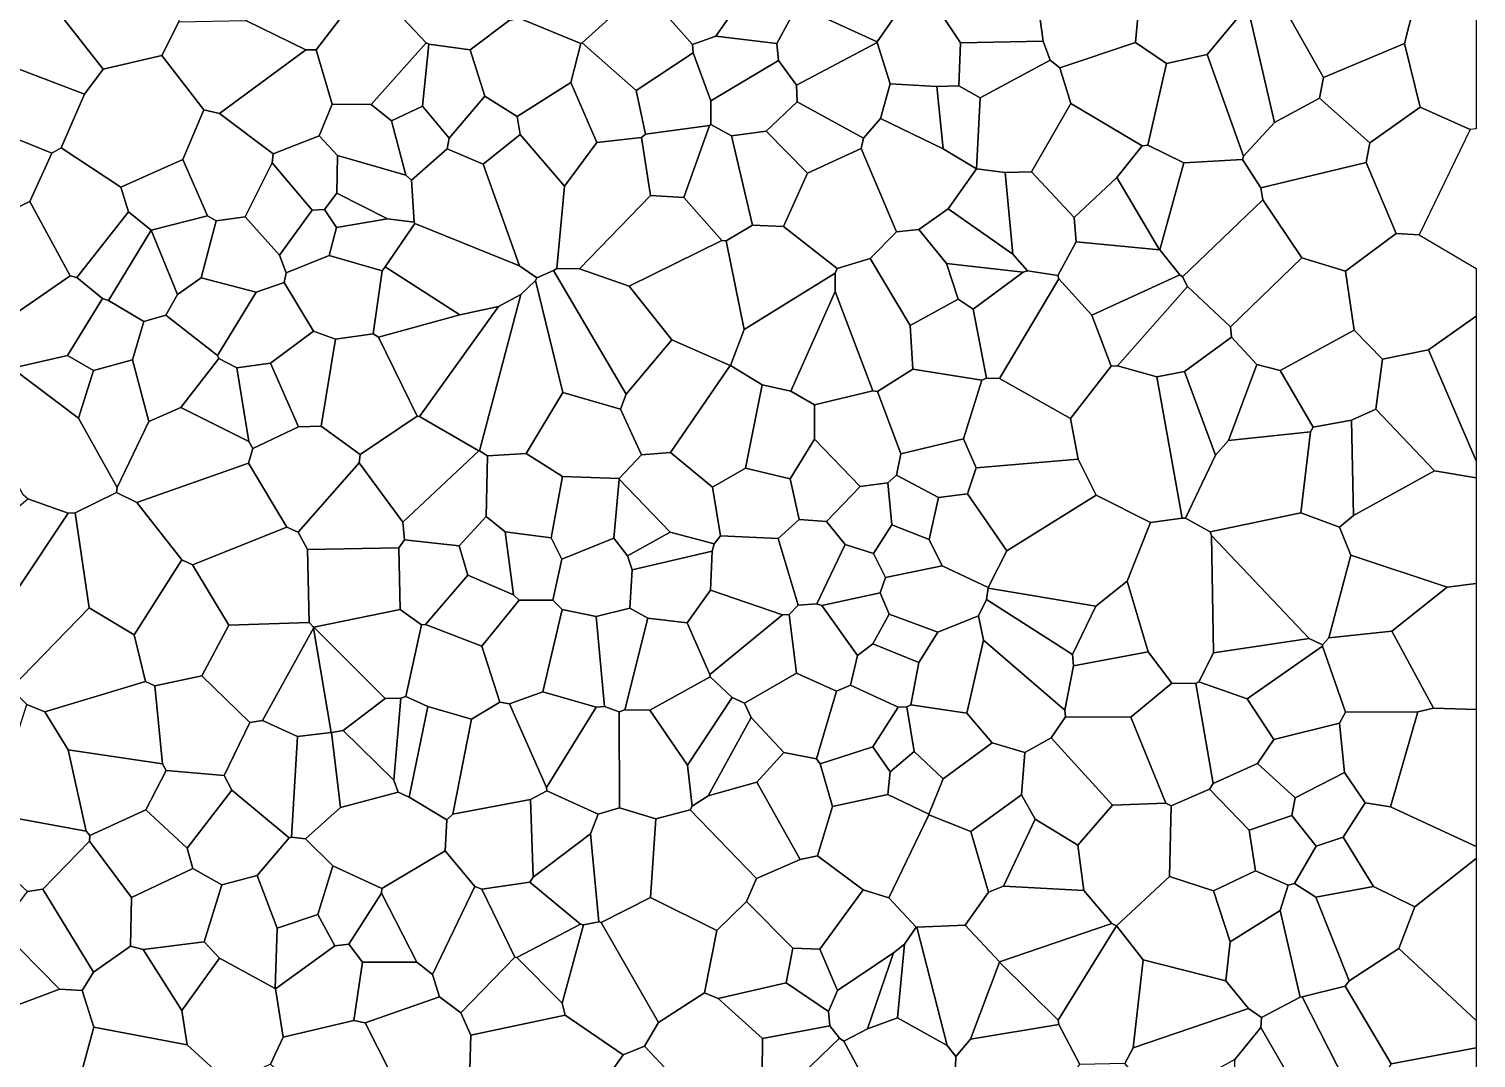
# Model space of a CAD drawing. Header units: metres. Extents: x 0 to 500, y 0 to 500.
# Drawn here: x 257.5 to 500, y 157.8 to 330.3 of the extents above; entities that cross this region are included whole.
import ezdxf

# ---------------------------------------------------------------- set-up
doc = ezdxf.new("R2010")
doc.units = ezdxf.units.M
doc.layers.add('Ferrite', color=7, linetype='Continuous')
doc.layers.add('Martensite', color=1, linetype='Continuous')

msp = doc.modelspace()

# ---------------------------------------------------------------- linework, layer by layer
at = {"layer": 'Ferrite', "color": 7}
for points in [[(305.65, 326.74), (303.9, 326.73), (293.88, 331.68), (300.96, 342.46), (307.22, 344.89), (314.32, 339.92), (314.42, 338.21), (305.65, 326.74)], [(423.44, 334.9), (426.7, 333.83), (427.48, 328.21), (413.59, 327.9), (410.48, 332.64), (423.44, 334.9)], [(331.44, 326.74), (333.9, 318.97), (327.93, 311.93), (323.48, 317.32), (324.51, 327.69), (331.44, 326.74)], [(461.03, 308.92), (460.85, 308.38), (451.02, 307.84), (445, 310.76), (448.13, 324.48), (454.94, 325.95), (461.03, 308.92)], [(401.85, 321.04), (409.64, 320.61), (410.73, 310.19), (400.22, 315.24), (401.85, 321.04)], [(397.36, 311.97), (396.98, 310.24), (388, 306.09), (381.03, 313.15), (386.23, 318.06), (397.36, 311.97)], [(307.02, 300.01), (304.98, 299.91), (298.26, 307.83), (298.45, 309.31), (306.15, 312.36), (309.22, 309.03), (309.09, 302.73), (307.02, 300.01)], [(439.82, 305.37), (444.03, 310.65), (445, 310.76), (451.02, 307.84), (447, 293.24), (446.95, 293.25), (439.82, 305.37)], [(411.57, 300.12), (416.3, 306.81), (421.12, 306.22), (422.36, 292.52), (411.57, 300.12)], [(358.1, 287.14), (349.77, 290.04), (361.66, 302.36), (367.26, 302.01), (373.62, 294.8), (358.1, 287.14)], [(280.44, 282.27), (276.74, 281.25), (270.83, 284.73), (277.98, 296.54), (277.98, 296.54), (282.41, 285.77), (280.44, 282.27)], [(329.72, 282.34), (316.07, 278.61), (315.19, 279.18), (316.68, 289.69), (317.23, 290.41), (329.72, 282.34)], [(357.6, 269.06), (356.66, 266.52), (346.96, 269.32), (342.41, 288.09), (342.62, 288.53), (345.43, 289.79), (357.6, 269.06)], [(286.39, 288.52), (295.58, 286.13), (289.13, 275.52), (280.44, 282.27), (282.41, 285.77), (286.39, 288.52)], [(413.24, 284.95), (415.73, 283.27), (417.96, 271.75), (417.16, 271.4), (405.65, 273.23), (405.17, 280.54), (413.24, 284.95)], [(459.04, 278.62), (463.27, 274.04), (458.53, 261.29), (456.32, 258.82), (451.13, 272.82), (459.04, 278.62)], [(265.83, 265.02), (268.34, 273.04), (274.89, 274.81), (277.62, 264.45), (272.28, 253.41), (265.83, 265.02)], [(380.38, 270.59), (377.59, 256.66), (372.07, 253.44), (365.04, 259.3), (375.03, 273.87), (375.09, 273.88), (380.38, 270.59)], [(405.65, 273.23), (417.16, 271.4), (414.11, 261.54), (403.6, 259.03), (399.68, 269.48), (405.65, 273.23)], [(294.28, 257.5), (275.58, 250.91), (272.21, 252.57), (272.28, 253.41), (277.62, 264.45), (282.95, 266.84), (294.34, 261.11), (295.04, 259.92), (294.28, 257.5)], [(313, 258.92), (322.59, 265.37), (322.98, 265.3), (332.9, 259.58), (320.16, 247.6), (312.84, 257.56), (313, 258.92)], [(470.65, 249.15), (472.27, 262.71), (472.72, 263.52), (479.12, 264.71), (479.49, 248.71), (477.11, 246.78), (470.65, 249.15)], [(302.69, 263.59), (306.47, 263.69), (313, 258.92), (312.84, 257.56), (302.63, 245.94), (300.74, 246.74), (294.28, 257.5), (295.04, 259.92), (302.69, 263.59)], [(477.11, 246.78), (479.49, 248.71), (493.04, 256.19), (500, 255.03), (500, 237.31), (495.18, 236.69), (478.99, 242.05), (477.11, 246.78)], [(436.37, 252.14), (445.43, 247.54), (441.55, 237.69), (436.28, 233.52), (418.25, 236.54), (418.24, 236.64), (421.38, 242.82), (436.37, 252.14)], [(453.03, 220.56), (449.04, 220.62), (445.06, 225.85), (441.55, 237.69), (445.43, 247.54), (450.78, 248.28), (451.32, 248.27), (455.44, 245.96), (455.67, 245.37), (455.98, 225.71), (453.52, 220.86), (453.03, 220.56)], [(357.83, 241.97), (364.97, 245.91), (372.35, 243.98), (371.99, 242.74), (358.62, 239.61), (357.83, 241.97)], [(372.35, 243.98), (373.4, 245.32), (383.06, 244.85), (386.43, 233.7), (384.89, 232.14), (383.8, 232.05), (371.7, 236.23), (371.99, 242.74), (372.35, 243.98)], [(398.91, 227.21), (401.68, 232.2), (409.8, 229.17), (406.61, 224.06), (398.91, 227.21)], [(279.91, 207.1), (264.07, 209.47), (260.17, 215.81), (277.03, 220.9), (278.6, 220.16), (279.91, 207.1)], [(448.89, 200.04), (448.01, 200.48), (442.14, 214.9), (449.04, 220.62), (453.03, 220.56), (455.96, 203.83), (455.31, 202.84), (448.89, 200.04)], [(327.55, 197.74), (321.21, 201.52), (324.35, 216.72), (331.67, 214.57), (328.53, 198.69), (327.55, 197.74)], [(353.98, 216.69), (356.4, 215.84), (356.47, 199.73), (352.88, 198.66), (344.29, 202.57), (344.24, 203.14), (352.54, 216.62), (353.98, 216.69)], [(301.14, 194.72), (291.51, 202.67), (290.2, 205.16), (294.54, 214.02), (296.67, 214.38), (302.5, 211.68), (301.53, 194.8), (301.14, 194.72)], [(463.36, 207.16), (466.14, 211.19), (477.1, 213.94), (477.93, 205.66), (469.68, 201.38), (463.36, 207.16)], [(371.35, 201.72), (379.51, 204), (386.76, 191.08), (379.44, 187.9), (368.33, 199.4), (368.65, 200.02), (371.35, 201.72)], [(303.86, 194.54), (309.71, 199.79), (319.41, 202.34), (321.21, 201.52), (327.55, 197.74), (327.25, 192.54), (316.65, 186.22), (308.43, 189.98), (303.86, 194.54)], [(448.62, 188.2), (448.89, 200.04), (455.31, 202.84), (462, 195.98), (463.04, 189.14), (456, 185.84), (448.62, 188.2)], [(379.44, 187.9), (377.76, 184), (372.8, 179.16), (361.65, 184.68), (362.57, 197.86), (368.33, 199.4), (379.44, 187.9)], [(420.82, 186.59), (426.1, 197.8), (433.26, 193.47), (434.27, 185.85), (420.82, 186.59)], [(268.31, 172.16), (259.83, 186.1), (267.66, 194.14), (274.7, 184.7), (274.53, 176.54), (268.31, 172.16)], [(326.31, 168.05), (325.11, 171.82), (332.25, 186.53), (333.41, 186.09), (338.94, 174.7), (329.88, 165.36), (326.31, 168.05)], [(370.7, 168.73), (372.8, 179.16), (377.76, 184), (385.5, 176.18), (384.4, 170.42), (372.99, 167.8), (370.7, 168.73)], [(276.67, 175.96), (283.16, 165.74), (284, 160), (268.37, 162.98), (266.43, 169.11), (268.31, 172.16), (274.53, 176.54), (276.67, 175.96)], [(391.5, 165.61), (392.98, 169.1), (402.38, 175.4), (398.03, 162.7), (394.04, 160.62), (393.34, 161.1), (391.72, 163.19), (391.5, 165.61)], [(322.51, 173.86), (325.11, 171.82), (326.31, 168.05), (313.88, 163.72), (311.97, 164.06), (313.41, 173.88), (322.51, 173.86)], [(444.23, 174.27), (458.05, 170.75), (461.85, 166.08), (442.56, 159.51), (444.23, 174.27)], [(478.04, 169.83), (485.78, 156.8), (483.19, 151.82), (478.29, 153.48), (470.87, 168.07), (478.04, 169.83)], [(380.34, 149.18), (372.18, 149.11), (369.27, 150.65), (360.66, 159.8), (362.99, 163.75), (370.7, 168.73), (372.99, 167.8), (380.41, 161.05), (380.34, 149.18)], [(459.6, 157.54), (463.96, 162.91), (467.94, 155.95), (468.91, 142.44), (463.11, 136.9), (459.55, 138), (459.6, 157.54)]]:
    msp.add_lwpolyline(points, close=True, dxfattribs=at)
at = {"layer": 'Martensite', "color": 1}
for points in [[(314.42, 338.21), (314.32, 339.92), (325.13, 348.77), (337.99, 331.65), (331.44, 326.74), (324.51, 327.69), (324.08, 327.92), (314.42, 338.21)], [(262.08, 344.61), (263.16, 345.58), (280.3, 338.32), (282.63, 331.78), (282.64, 331.46), (279.8, 325.83), (269.98, 323.5), (260.75, 335.31), (262.08, 344.61)], [(402.74, 332.49), (399.63, 328.12), (386.3, 334.2), (383.73, 341.72), (384.51, 344.74), (397.46, 343.97), (402.74, 332.49)], [(348.5, 343.69), (359.4, 338.19), (360.35, 337.18), (360.34, 337.07), (350.23, 327.94), (350.01, 327.84), (339.68, 332.06), (342.15, 343.58), (348.5, 343.69)], [(372.62, 329.05), (368.72, 327.66), (360.34, 337.07), (360.35, 337.18), (360.88, 337.65), (380.28, 340.01), (372.62, 329.05)], [(386.3, 334.2), (382.82, 327.83), (372.62, 329.05), (380.28, 340.01), (383.73, 341.72), (386.3, 334.2)], [(443.49, 334.11), (442.96, 327.97), (430.24, 323.71), (428.61, 325.02), (427.48, 328.21), (426.7, 333.83), (431.02, 341.23), (432.9, 341.86), (443.49, 334.11)], [(314.84, 317.61), (308.34, 317.64), (305.65, 326.74), (314.42, 338.21), (324.08, 327.92), (314.84, 317.61)], [(359.26, 319.93), (350.23, 327.94), (360.34, 337.07), (368.72, 327.66), (368.81, 326.25), (359.26, 319.93)], [(449.84, 339.26), (460.6, 332.74), (454.94, 325.95), (448.13, 324.48), (442.96, 327.97), (443.49, 334.11), (449.84, 339.26)], [(487.99, 327.79), (474.45, 322.14), (467.69, 334.05), (490.37, 337.11), (487.99, 327.79)], [(487.99, 327.79), (490.37, 337.11), (491.05, 337.93), (500, 338.09), (500, 313.5), (498.99, 313.38), (490.63, 317.14), (487.99, 327.79)], [(246.22, 327.79), (246.34, 328.39), (252.81, 332.9), (260.75, 335.31), (269.98, 323.5), (266.8, 319.3), (247.18, 326.8), (246.22, 327.79)], [(465.54, 335.06), (467.69, 334.05), (474.45, 322.14), (473.76, 318.66), (466.23, 314.55), (461.95, 333.11), (465.54, 335.06)], [(383.13, 324.94), (382.82, 327.83), (386.3, 334.2), (399.63, 328.12), (399.63, 328), (386.14, 320.81), (383.13, 324.94)], [(407.31, 334.11), (410.48, 332.64), (413.59, 327.9), (413.35, 320.74), (409.64, 320.61), (401.85, 321.04), (399.63, 328), (399.63, 328.12), (402.74, 332.49), (407.31, 334.11)], [(461.95, 333.11), (466.23, 314.55), (461.03, 308.92), (454.94, 325.95), (460.6, 332.74), (461.95, 333.11)], [(293.88, 331.68), (303.9, 326.73), (289.42, 316.06), (286.82, 316.7), (279.8, 325.83), (282.64, 331.46), (293.88, 331.68)], [(350.01, 327.84), (348.29, 321.26), (339.34, 315.58), (333.9, 318.97), (331.44, 326.74), (337.99, 331.65), (339.68, 332.06), (350.01, 327.84)], [(324.51, 327.69), (323.48, 317.32), (318.25, 314.83), (314.84, 317.61), (324.08, 327.92), (324.51, 327.69)], [(360.13, 312.04), (352.7, 311.21), (348.29, 321.26), (350.01, 327.84), (350.23, 327.94), (359.26, 319.93), (360.85, 312.62), (360.13, 312.04)], [(368.81, 326.25), (368.72, 327.66), (372.62, 329.05), (382.82, 327.83), (383.13, 324.94), (371.78, 318.2), (368.81, 326.25)], [(397.36, 311.97), (386.23, 318.06), (386.14, 320.81), (399.63, 328), (401.85, 321.04), (400.22, 315.24), (397.36, 311.97)], [(413.35, 320.74), (413.59, 327.9), (427.48, 328.21), (428.61, 325.02), (416.91, 318.69), (413.35, 320.74)], [(442.96, 327.97), (448.13, 324.48), (445, 310.76), (444.03, 310.65), (432.1, 317.78), (430.24, 323.71), (442.96, 327.97)], [(473.76, 318.66), (474.45, 322.14), (487.99, 327.79), (490.63, 317.14), (482.22, 311.15), (473.76, 318.66)], [(254.22, 312.34), (252.72, 314.71), (247.18, 326.8), (266.8, 319.3), (262.9, 310.34), (261.35, 309.44), (254.22, 312.34)], [(266.8, 319.3), (269.98, 323.5), (279.8, 325.83), (286.82, 316.7), (283.29, 308.35), (272.94, 303.76), (262.9, 310.34), (266.8, 319.3)], [(306.15, 312.36), (298.45, 309.31), (289.42, 316.06), (303.9, 326.73), (305.65, 326.74), (308.34, 317.64), (306.15, 312.36)], [(371.79, 314.22), (371.55, 314.1), (360.85, 312.62), (359.26, 319.93), (368.81, 326.25), (371.78, 318.2), (371.79, 314.22)], [(383.13, 324.94), (386.14, 320.81), (386.23, 318.06), (381.03, 313.15), (375.26, 312.33), (371.79, 314.22), (371.78, 318.2), (383.13, 324.94)], [(432.1, 317.78), (425.53, 306.32), (421.12, 306.22), (416.3, 306.81), (416.29, 306.83), (416.91, 318.69), (428.61, 325.02), (430.24, 323.71), (432.1, 317.78)], [(347.26, 303.9), (339.81, 312.56), (339.34, 315.58), (348.29, 321.26), (352.7, 311.21), (347.26, 303.9)], [(409.64, 320.61), (413.35, 320.74), (416.91, 318.69), (416.29, 306.83), (410.73, 310.19), (409.64, 320.61)], [(327.93, 311.93), (333.9, 318.97), (339.34, 315.58), (339.81, 312.56), (333.64, 307.62), (327.59, 310.16), (327.93, 311.93)], [(432.66, 298.66), (425.53, 306.32), (432.1, 317.78), (444.03, 310.65), (439.82, 305.37), (432.66, 298.66)], [(463.93, 303.64), (460.85, 308.38), (461.03, 308.92), (466.23, 314.55), (473.76, 318.66), (482.22, 311.15), (481.59, 307.85), (463.93, 303.64)], [(288.86, 298.09), (287.42, 298.95), (283.29, 308.35), (286.82, 316.7), (289.42, 316.06), (298.45, 309.31), (298.26, 307.83), (293.72, 298.74), (288.86, 298.09)], [(320.66, 305.75), (309.22, 309.03), (306.15, 312.36), (308.34, 317.64), (314.84, 317.61), (318.25, 314.83), (320.66, 305.75)], [(327.93, 311.93), (327.59, 310.16), (321.6, 304.89), (320.66, 305.75), (318.25, 314.83), (323.48, 317.32), (327.93, 311.93)], [(406.62, 296.67), (402.88, 296.25), (396.98, 310.24), (397.36, 311.97), (400.22, 315.24), (410.73, 310.19), (416.29, 306.83), (416.3, 306.81), (411.57, 300.12), (406.62, 296.67)], [(482.22, 311.15), (490.63, 317.14), (498.99, 313.38), (490.48, 295.73), (486.61, 295.95), (481.59, 307.85), (482.22, 311.15)], [(371.55, 314.1), (367.26, 302.01), (361.66, 302.36), (360.13, 312.04), (360.85, 312.62), (371.55, 314.1)], [(373.62, 294.8), (367.26, 302.01), (371.55, 314.1), (371.79, 314.22), (375.26, 312.33), (378.76, 297.37), (374.36, 294.75), (373.62, 294.8)], [(381.03, 313.15), (388, 306.09), (383.97, 297.15), (378.76, 297.37), (375.26, 312.33), (381.03, 313.15)], [(243.76, 297.42), (239.19, 299.9), (243.55, 310.52), (254.22, 312.34), (261.35, 309.44), (257.69, 301.35), (250.7, 298.02), (243.76, 297.42)], [(345.43, 289.79), (342.62, 288.53), (339.71, 290.57), (333.64, 307.62), (339.81, 312.56), (347.26, 303.9), (345.97, 290.1), (345.43, 289.79)], [(361.66, 302.36), (349.77, 290.04), (345.97, 290.1), (347.26, 303.9), (352.7, 311.21), (360.13, 312.04), (361.66, 302.36)], [(262.9, 310.34), (272.94, 303.76), (274.21, 299.61), (265.56, 288.59), (264.43, 288.88), (257.69, 301.35), (261.35, 309.44), (262.9, 310.34)], [(277.98, 296.54), (274.21, 299.61), (272.94, 303.76), (283.29, 308.35), (287.42, 298.95), (277.98, 296.54), (277.98, 296.54)], [(309.09, 302.73), (309.22, 309.03), (320.66, 305.75), (321.6, 304.89), (322.05, 297.86), (317.62, 298.44), (309.09, 302.73)], [(327.59, 310.16), (333.64, 307.62), (339.71, 290.57), (322.15, 297.66), (322.05, 297.86), (321.6, 304.89), (327.59, 310.16)], [(383.97, 297.15), (388, 306.09), (396.98, 310.24), (402.88, 296.25), (398.47, 291.81), (392.97, 290.13), (383.97, 297.15)], [(450.35, 289.02), (447, 293.24), (451.02, 307.84), (460.85, 308.38), (463.93, 303.64), (464.27, 301.62), (450.83, 288.7), (450.35, 289.02)], [(293.72, 298.74), (298.26, 307.83), (304.98, 299.91), (299.51, 292.32), (293.72, 298.74)], [(422.36, 292.52), (421.12, 306.22), (425.53, 306.32), (432.66, 298.66), (433.02, 294.58), (429.92, 288.94), (424.82, 289.74), (422.36, 292.52)], [(486.61, 295.95), (478.14, 289.66), (470.81, 291.9), (464.27, 301.62), (463.93, 303.64), (481.59, 307.85), (486.61, 295.95)], [(433.02, 294.58), (432.66, 298.66), (439.82, 305.37), (446.95, 293.25), (433.02, 294.58)], [(257.69, 301.35), (264.43, 288.88), (255.37, 282.65), (253.69, 285.52), (250.7, 298.02), (257.69, 301.35)], [(309.06, 296.99), (307.02, 300.01), (309.09, 302.73), (317.62, 298.44), (309.06, 296.99)], [(450.83, 288.7), (464.27, 301.62), (470.81, 291.9), (458.83, 280.34), (451.65, 287.07), (450.83, 288.7)], [(269.86, 285.07), (265.56, 288.59), (274.21, 299.61), (277.98, 296.54), (270.83, 284.73), (269.86, 285.07)], [(277.98, 296.54), (287.42, 298.95), (288.86, 298.09), (286.39, 288.52), (282.41, 285.77), (277.98, 296.54)], [(300.6, 289.39), (300.3, 287.78), (295.58, 286.13), (286.39, 288.52), (288.86, 298.09), (293.72, 298.74), (299.51, 292.32), (300.6, 289.39)], [(307.83, 292.28), (300.6, 289.39), (299.51, 292.32), (304.98, 299.91), (307.02, 300.01), (309.06, 296.99), (307.83, 292.28)], [(322.05, 297.86), (322.15, 297.66), (317.23, 290.41), (316.68, 289.69), (307.83, 292.28), (309.06, 296.99), (317.62, 298.44), (322.05, 297.86)], [(411.27, 290.95), (406.62, 296.67), (411.57, 300.12), (422.36, 292.52), (424.82, 289.74), (424.12, 289.47), (411.27, 290.95)], [(342.62, 288.53), (342.41, 288.09), (339.94, 285.77), (336.18, 283.72), (329.72, 282.34), (317.23, 290.41), (322.15, 297.66), (339.71, 290.57), (342.62, 288.53)], [(378.76, 297.37), (383.97, 297.15), (392.97, 290.13), (392.6, 289.31), (377.37, 279.89), (374.36, 294.75), (378.76, 297.37)], [(402.88, 296.25), (406.62, 296.67), (411.27, 290.95), (413.24, 284.95), (405.17, 280.54), (398.47, 291.81), (402.88, 296.25)], [(492.04, 276.47), (484.3, 274.94), (479.56, 279.78), (478.14, 289.66), (486.61, 295.95), (490.48, 295.73), (500, 290.13), (500, 282.11), (492.04, 276.47)], [(377.37, 279.89), (375.09, 273.88), (375.03, 273.87), (365.22, 278.13), (358.1, 287.14), (373.62, 294.8), (374.36, 294.75), (377.37, 279.89)], [(447, 293.24), (450.35, 289.02), (435.63, 282.27), (430.08, 288.35), (429.92, 288.94), (433.02, 294.58), (446.95, 293.25), (447, 293.24)], [(316.68, 289.69), (315.19, 279.18), (308.86, 278.24), (305.22, 279.63), (300.3, 287.78), (300.6, 289.39), (307.83, 292.28), (316.68, 289.69)], [(392.6, 289.31), (392.97, 290.13), (398.47, 291.81), (405.17, 280.54), (405.65, 273.23), (399.68, 269.48), (398.91, 269.59), (392.62, 286.25), (392.6, 289.31)], [(478.14, 289.66), (479.56, 279.78), (467.17, 273.04), (463.27, 274.04), (459.04, 278.62), (458.83, 280.34), (470.81, 291.9), (478.14, 289.66)], [(265.56, 288.59), (269.86, 285.07), (263.96, 275.55), (254.73, 273.39), (251.89, 274.02), (253.01, 277.4), (255.37, 282.65), (264.43, 288.88), (265.56, 288.59)], [(365.22, 278.13), (357.6, 269.06), (345.43, 289.79), (345.97, 290.1), (349.77, 290.04), (358.1, 287.14), (365.22, 278.13)], [(392.6, 289.31), (392.62, 286.25), (385.18, 269.55), (380.38, 270.59), (375.09, 273.88), (377.37, 279.89), (392.6, 289.31)], [(415.73, 283.27), (413.24, 284.95), (411.27, 290.95), (424.12, 289.47), (415.73, 283.27)], [(424.82, 289.74), (429.92, 288.94), (430.08, 288.35), (420.16, 271.69), (417.96, 271.75), (415.73, 283.27), (424.12, 289.47), (424.82, 289.74)], [(439.9, 273.79), (438.87, 273.73), (435.63, 282.27), (450.35, 289.02), (450.83, 288.7), (451.65, 287.07), (439.9, 273.79)], [(289.36, 275.04), (289.13, 275.52), (295.58, 286.13), (300.3, 287.78), (305.22, 279.63), (298, 274.26), (292.36, 273.47), (289.36, 275.04)], [(339.94, 285.77), (342.41, 288.09), (346.96, 269.32), (340.85, 259.13), (334.37, 258.7), (333.02, 259.55), (339.94, 285.77)], [(392.62, 286.25), (398.91, 269.59), (389.15, 267.27), (385.18, 269.55), (392.62, 286.25)], [(430.08, 288.35), (435.63, 282.27), (438.87, 273.73), (432.03, 264.98), (420.16, 271.69), (430.08, 288.35)], [(446.53, 271.94), (439.9, 273.79), (451.65, 287.07), (458.83, 280.34), (459.04, 278.62), (451.13, 272.82), (446.53, 271.94)], [(274.89, 274.81), (268.34, 273.04), (263.96, 275.55), (269.86, 285.07), (270.83, 284.73), (276.74, 281.25), (274.89, 274.81)], [(322.98, 265.3), (322.59, 265.37), (316.07, 278.61), (329.72, 282.34), (336.18, 283.72), (322.98, 265.3)], [(322.98, 265.3), (336.18, 283.72), (339.94, 285.77), (333.02, 259.55), (332.9, 259.58), (322.98, 265.3)], [(277.62, 264.45), (274.89, 274.81), (276.74, 281.25), (280.44, 282.27), (289.13, 275.52), (289.36, 275.04), (282.95, 266.84), (277.62, 264.45)], [(492.04, 276.47), (500, 282.11), (500, 257.9), (492.04, 276.47)], [(298, 274.26), (305.22, 279.63), (308.86, 278.24), (306.47, 263.69), (302.69, 263.59), (298, 274.26)], [(306.47, 263.69), (308.86, 278.24), (315.19, 279.18), (316.07, 278.61), (322.59, 265.37), (313, 258.92), (306.47, 263.69)], [(472.72, 263.52), (467.17, 273.04), (479.56, 279.78), (484.3, 274.94), (483.18, 266.53), (479.12, 264.71), (472.72, 263.52)], [(375.03, 273.87), (365.04, 259.3), (360.15, 258.89), (356.66, 266.52), (357.6, 269.06), (365.22, 278.13), (375.03, 273.87)], [(493.04, 256.19), (483.18, 266.53), (484.3, 274.94), (492.04, 276.47), (500, 257.9), (500, 255.03), (493.04, 256.19)], [(272.21, 252.57), (265.27, 249.15), (264.08, 249.09), (257.34, 251.53), (256.57, 252.17), (254.56, 255.9), (250.92, 270.06), (251.66, 273.88), (251.89, 274.02), (254.73, 273.39), (265.83, 265.02), (272.28, 253.41), (272.21, 252.57)], [(254.73, 273.39), (263.96, 275.55), (268.34, 273.04), (265.83, 265.02), (254.73, 273.39)], [(282.95, 266.84), (289.36, 275.04), (292.36, 273.47), (294.34, 261.11), (282.95, 266.84)], [(294.34, 261.11), (292.36, 273.47), (298, 274.26), (302.69, 263.59), (295.04, 259.92), (294.34, 261.11)], [(472.27, 262.71), (458.53, 261.29), (463.27, 274.04), (467.17, 273.04), (472.72, 263.52), (472.27, 262.71)], [(417.16, 271.4), (417.96, 271.75), (420.16, 271.69), (432.03, 264.98), (433.31, 258.17), (416.25, 256.71), (414.11, 261.54), (417.16, 271.4)], [(432.03, 264.98), (438.87, 273.73), (439.9, 273.79), (446.53, 271.94), (450.78, 248.28), (445.43, 247.54), (436.37, 252.14), (433.31, 258.17), (432.03, 264.98)], [(456.32, 258.82), (451.32, 248.27), (450.78, 248.28), (446.53, 271.94), (451.13, 272.82), (456.32, 258.82)], [(346.93, 255.23), (340.85, 259.13), (346.96, 269.32), (356.66, 266.52), (360.15, 258.89), (356.41, 254.91), (346.93, 255.23)], [(377.59, 256.66), (380.38, 270.59), (385.18, 269.55), (389.15, 267.27), (389.12, 261.48), (385.06, 254.85), (377.59, 256.66)], [(389.12, 261.48), (389.15, 267.27), (398.91, 269.59), (399.68, 269.48), (403.6, 259.03), (402.86, 255.46), (401.44, 254.2), (396.8, 253.59), (389.12, 261.48)], [(479.12, 264.71), (483.18, 266.53), (493.04, 256.19), (479.49, 248.71), (479.12, 264.71)], [(455.44, 245.96), (451.32, 248.27), (456.32, 258.82), (458.53, 261.29), (472.27, 262.71), (470.65, 249.15), (455.44, 245.96)], [(320.44, 244.65), (320.16, 247.6), (332.9, 259.58), (333.02, 259.55), (334.37, 258.7), (334.12, 248.56), (329.63, 243.61), (320.44, 244.65)], [(386.58, 248.06), (385.06, 254.85), (389.12, 261.48), (396.8, 253.59), (391.17, 247.72), (386.58, 248.06)], [(403.6, 259.03), (414.11, 261.54), (416.25, 256.71), (414.81, 252.35), (409.91, 251.73), (402.86, 255.46), (403.6, 259.03)], [(300.74, 246.74), (284.9, 240.45), (283.16, 241.26), (275.58, 250.91), (294.28, 257.5), (300.74, 246.74)], [(312.84, 257.56), (320.16, 247.6), (320.44, 244.65), (319.5, 243.31), (304.21, 243.02), (302.63, 245.94), (312.84, 257.56)], [(334.12, 248.56), (334.37, 258.7), (340.85, 259.13), (346.93, 255.23), (345.01, 244.95), (337.32, 245.95), (334.12, 248.56)], [(356.43, 254.78), (356.41, 254.91), (360.15, 258.89), (365.04, 259.3), (372.07, 253.44), (373.4, 245.32), (372.35, 243.98), (364.97, 245.91), (356.43, 254.78)], [(433.31, 258.17), (436.37, 252.14), (421.38, 242.82), (414.81, 252.35), (416.25, 256.71), (433.31, 258.17)], [(356.43, 254.78), (355.52, 244.91), (346.82, 241.42), (345.01, 244.95), (346.93, 255.23), (356.41, 254.91), (356.43, 254.78)], [(355.52, 244.91), (356.43, 254.78), (364.97, 245.91), (357.83, 241.97), (355.52, 244.91)], [(383.06, 244.85), (373.4, 245.32), (372.07, 253.44), (377.59, 256.66), (385.06, 254.85), (386.58, 248.06), (383.06, 244.85)], [(409.91, 251.73), (408.34, 244.71), (402.09, 247.15), (401.44, 254.2), (402.86, 255.46), (409.91, 251.73)], [(275.58, 250.91), (283.16, 241.26), (275.14, 228.73), (267.6, 233.22), (265.27, 249.15), (272.21, 252.57), (275.58, 250.91)], [(396.8, 253.59), (401.44, 254.2), (402.09, 247.15), (399.01, 242.37), (394.26, 243.87), (391.17, 247.72), (396.8, 253.59)], [(421.38, 242.82), (418.24, 236.64), (410.54, 240.26), (408.34, 244.71), (409.91, 251.73), (414.81, 252.35), (421.38, 242.82)], [(234.67, 232.19), (257.34, 251.53), (264.08, 249.09), (246.95, 223.39), (241.28, 223.99), (236.7, 227.97), (234.67, 232.19)], [(267.6, 233.22), (254.46, 219.7), (246.95, 223.39), (264.08, 249.09), (265.27, 249.15), (267.6, 233.22)], [(331.04, 238.73), (329.63, 243.61), (334.12, 248.56), (337.32, 245.95), (338.72, 235.44), (331.04, 238.73)], [(394.26, 243.87), (389.51, 233.93), (386.43, 233.7), (383.06, 244.85), (386.58, 248.06), (391.17, 247.72), (394.26, 243.87)], [(472.03, 228.12), (455.67, 245.37), (455.44, 245.96), (470.65, 249.15), (477.11, 246.78), (478.99, 242.05), (475.31, 228.19), (474.27, 227.06), (472.03, 228.12)], [(304.21, 243.02), (304.49, 230.8), (291, 230.34), (284.9, 240.45), (300.74, 246.74), (302.63, 245.94), (304.21, 243.02)], [(337.32, 245.95), (345.01, 244.95), (346.82, 241.42), (345.29, 234.54), (339.64, 234.53), (338.72, 235.44), (337.32, 245.95)], [(401.04, 238.3), (399.01, 242.37), (402.09, 247.15), (408.34, 244.71), (410.54, 240.26), (401.04, 238.3)], [(455.98, 225.71), (455.67, 245.37), (472.03, 228.12), (455.98, 225.71)], [(305.22, 230), (304.49, 230.8), (304.21, 243.02), (319.5, 243.31), (319.7, 232.98), (305.26, 229.99), (305.22, 230)], [(323.98, 230.46), (323.28, 230.38), (319.7, 232.98), (319.5, 243.31), (320.44, 244.65), (329.63, 243.61), (331.04, 238.73), (323.98, 230.46)], [(358.23, 233.19), (352.58, 231.8), (346.84, 232.99), (345.29, 234.54), (346.82, 241.42), (355.52, 244.91), (357.83, 241.97), (358.62, 239.61), (358.23, 233.19)], [(371.99, 242.74), (371.7, 236.23), (367.82, 230.72), (361.2, 231.51), (358.23, 233.19), (358.62, 239.61), (371.99, 242.74)], [(399.01, 242.37), (401.04, 238.3), (400.15, 235.78), (390.35, 233.64), (389.51, 233.93), (394.26, 243.87), (399.01, 242.37)], [(286.48, 221.83), (278.6, 220.16), (277.03, 220.9), (275.14, 228.73), (283.16, 241.26), (284.9, 240.45), (291, 230.34), (286.48, 221.83)], [(400.15, 235.78), (401.04, 238.3), (410.54, 240.26), (418.24, 236.64), (418.25, 236.54), (417.98, 234.65), (416.64, 231.88), (409.8, 229.17), (401.68, 232.2), (400.15, 235.78)], [(478.99, 242.05), (495.18, 236.69), (485.9, 229.34), (475.31, 228.19), (478.99, 242.05)], [(339.64, 234.53), (333.39, 226.81), (323.98, 230.46), (331.04, 238.73), (338.72, 235.44), (339.64, 234.53)], [(436.28, 233.52), (441.55, 237.69), (445.06, 225.85), (432.57, 223.54), (432.37, 225.4), (436.28, 233.52)], [(383.8, 232.05), (371.61, 222.06), (367.82, 230.72), (371.7, 236.23), (383.8, 232.05)], [(396.37, 225.25), (390.35, 233.64), (400.15, 235.78), (401.68, 232.2), (398.91, 227.21), (396.37, 225.25)], [(418.25, 236.54), (436.28, 233.52), (432.37, 225.4), (417.98, 234.65), (418.25, 236.54)], [(495.18, 236.69), (500, 237.31), (500, 216.18), (492.89, 216.42), (485.9, 229.34), (495.18, 236.69)], [(277.03, 220.9), (260.17, 215.81), (257.15, 217.02), (254.46, 219.7), (267.6, 233.22), (275.14, 228.73), (277.03, 220.9)], [(319.7, 232.98), (323.28, 230.38), (320.65, 218.41), (319.85, 218.1), (317.18, 218.04), (305.26, 229.99), (319.7, 232.98)], [(343.64, 219.19), (338.05, 217.15), (336.43, 217.43), (333.39, 226.81), (339.64, 234.53), (345.29, 234.54), (346.84, 232.99), (343.64, 219.19)], [(343.64, 219.19), (346.84, 232.99), (352.58, 231.8), (353.98, 216.69), (352.54, 216.62), (343.64, 219.19)], [(352.58, 231.8), (358.23, 233.19), (361.2, 231.51), (357.35, 216.17), (356.4, 215.84), (353.98, 216.69), (352.58, 231.8)], [(389.51, 233.93), (390.35, 233.64), (396.37, 225.25), (395.19, 220.27), (392.81, 219.3), (386.11, 222.31), (384.89, 232.14), (386.43, 233.7), (389.51, 233.93)], [(432.37, 225.4), (432.57, 223.54), (431.07, 216.07), (417.49, 227.81), (416.64, 231.88), (417.98, 234.65), (432.37, 225.4)], [(305.18, 229.84), (296.67, 214.38), (294.54, 214.02), (286.48, 221.83), (291, 230.34), (304.49, 230.8), (305.22, 230), (305.18, 229.84)], [(336.43, 217.43), (331.67, 214.57), (324.35, 216.72), (320.65, 218.41), (323.28, 230.38), (323.98, 230.46), (333.39, 226.81), (336.43, 217.43)], [(367.82, 230.72), (371.61, 222.06), (371.64, 221.67), (361.54, 216.12), (357.35, 216.17), (361.2, 231.51), (367.82, 230.72)], [(383.8, 232.05), (384.89, 232.14), (386.11, 222.31), (377.4, 217.24), (375.33, 218.2), (371.64, 221.67), (371.61, 222.06), (383.8, 232.05)], [(406.61, 224.06), (409.8, 229.17), (416.64, 231.88), (417.49, 227.81), (414.67, 215.59), (405.27, 216.97), (406.61, 224.06)], [(302.5, 211.68), (296.67, 214.38), (305.18, 229.84), (308.16, 212.36), (302.5, 211.68)], [(317.18, 218.04), (310.15, 212.68), (308.22, 212.34), (308.16, 212.36), (305.18, 229.84), (305.22, 230), (305.26, 229.99), (317.18, 218.04)], [(461.67, 218), (453.52, 220.86), (455.98, 225.71), (472.03, 228.12), (474.27, 227.06), (474.29, 226.8), (461.67, 218)], [(474.29, 226.8), (474.27, 227.06), (475.31, 228.19), (485.9, 229.34), (492.89, 216.42), (490.25, 215.82), (478.13, 215.78), (474.29, 226.8)], [(403.17, 216.59), (395.19, 220.27), (396.37, 225.25), (398.91, 227.21), (406.61, 224.06), (405.27, 216.97), (404.63, 216.63), (403.17, 216.59)], [(414.67, 215.59), (417.49, 227.81), (431.07, 216.07), (431.22, 214.96), (428.81, 211.48), (424.37, 209.01), (418.92, 210.6), (414.67, 215.59)], [(431.07, 216.07), (432.57, 223.54), (445.06, 225.85), (449.04, 220.62), (442.14, 214.9), (431.22, 214.96), (431.07, 216.07)], [(477.1, 213.94), (466.14, 211.19), (461.67, 218), (474.29, 226.8), (478.13, 215.78), (477.1, 213.94)], [(280.51, 205.98), (279.91, 207.1), (278.6, 220.16), (286.48, 221.83), (294.54, 214.02), (290.2, 205.16), (280.51, 205.98)], [(361.54, 216.12), (371.64, 221.67), (375.33, 218.2), (367.88, 206.85), (361.54, 216.12)], [(377.4, 217.24), (386.11, 222.31), (392.81, 219.3), (389.46, 207.92), (384, 209.02), (378.51, 214.88), (377.4, 217.24)], [(453.03, 220.56), (453.52, 220.86), (461.67, 218), (466.14, 211.19), (463.36, 207.16), (455.96, 203.83), (453.03, 220.56)], [(318.63, 204.36), (319.85, 218.1), (320.65, 218.41), (324.35, 216.72), (321.21, 201.52), (319.41, 202.34), (318.63, 204.36)], [(344.24, 203.14), (338.05, 217.15), (343.64, 219.19), (352.54, 216.62), (344.24, 203.14)], [(398.94, 209.97), (390.1, 207.11), (389.46, 207.92), (392.81, 219.3), (395.19, 220.27), (403.17, 216.59), (398.94, 209.97)], [(257.15, 217.02), (260.17, 215.81), (264.07, 209.47), (267.11, 195.84), (251.26, 198.72), (257.15, 217.02)], [(317.18, 218.04), (319.85, 218.1), (318.63, 204.36), (310.15, 212.68), (317.18, 218.04)], [(344.29, 202.57), (341.55, 201.12), (328.53, 198.69), (331.67, 214.57), (336.43, 217.43), (338.05, 217.15), (344.24, 203.14), (344.29, 202.57)], [(368.33, 199.4), (362.57, 197.86), (356.47, 199.73), (356.4, 215.84), (357.35, 216.17), (361.54, 216.12), (367.88, 206.85), (368.65, 200.02), (368.33, 199.4)], [(367.88, 206.85), (375.33, 218.2), (377.4, 217.24), (378.51, 214.88), (371.35, 201.72), (368.65, 200.02), (367.88, 206.85)], [(405.82, 209.19), (401.85, 205.75), (398.94, 209.97), (403.17, 216.59), (404.63, 216.63), (405.82, 209.19)], [(405.27, 216.97), (414.67, 215.59), (418.92, 210.6), (410.73, 204.59), (405.82, 209.19), (404.63, 216.63), (405.27, 216.97)], [(481.42, 200.55), (477.93, 205.66), (477.1, 213.94), (478.13, 215.78), (490.25, 215.82), (485.65, 199.92), (481.42, 200.55)], [(485.65, 199.92), (490.25, 215.82), (492.89, 216.42), (500, 216.18), (500, 193.26), (485.65, 199.92)], [(378.51, 214.88), (384, 209.02), (379.51, 204), (371.35, 201.72), (378.51, 214.88)], [(428.81, 211.48), (431.22, 214.96), (442.14, 214.9), (448.01, 200.48), (439.08, 200.16), (428.81, 211.48)], [(308.22, 212.34), (309.71, 199.79), (303.86, 194.54), (301.53, 194.8), (302.5, 211.68), (308.16, 212.36), (308.22, 212.34)], [(310.15, 212.68), (318.63, 204.36), (319.41, 202.34), (309.71, 199.79), (308.22, 212.34), (310.15, 212.68)], [(424.37, 209.01), (428.81, 211.48), (439.08, 200.16), (433.26, 193.47), (426.1, 197.8), (423.86, 201.92), (424.37, 209.01)], [(264.07, 209.47), (279.91, 207.1), (280.51, 205.98), (277.08, 199.41), (267.7, 195.09), (267.11, 195.84), (264.07, 209.47)], [(389.67, 191.7), (386.76, 191.08), (379.51, 204), (384, 209.02), (389.46, 207.92), (390.1, 207.11), (392.16, 199.95), (389.67, 191.7)], [(401.44, 201.97), (392.16, 199.95), (390.1, 207.11), (398.94, 209.97), (401.85, 205.75), (401.44, 201.97)], [(410.73, 204.59), (408.28, 198.65), (401.44, 201.97), (401.85, 205.75), (405.82, 209.19), (410.73, 204.59)], [(418.92, 210.6), (424.37, 209.01), (423.86, 201.92), (415.35, 195.78), (408.32, 198.53), (408.28, 198.65), (410.73, 204.59), (418.92, 210.6)], [(462, 195.98), (455.31, 202.84), (455.96, 203.83), (463.36, 207.16), (469.68, 201.38), (469.15, 198.44), (462, 195.98)], [(291.51, 202.67), (284.03, 192.98), (277.08, 199.41), (280.51, 205.98), (290.2, 205.16), (291.51, 202.67)], [(469.68, 201.38), (477.93, 205.66), (481.42, 200.55), (477.76, 194.83), (473.19, 193.29), (469.15, 198.44), (469.68, 201.38)], [(289.84, 186.82), (284.98, 189.58), (284.03, 192.98), (291.51, 202.67), (301.14, 194.72), (295.74, 188.41), (289.84, 186.82)], [(341.55, 201.12), (344.29, 202.57), (352.88, 198.66), (351.63, 195.37), (341.99, 188.13), (341.55, 201.12)], [(408.32, 198.53), (401.63, 184.66), (397.32, 185.99), (389.67, 191.7), (392.16, 199.95), (401.44, 201.97), (408.28, 198.65), (408.32, 198.53)], [(423.86, 201.92), (426.1, 197.8), (420.82, 186.59), (418.33, 185.58), (415.35, 195.78), (423.86, 201.92)], [(267.7, 195.09), (277.08, 199.41), (284.03, 192.98), (284.98, 189.58), (274.7, 184.7), (267.66, 194.14), (267.7, 195.09)], [(333.41, 186.09), (332.25, 186.53), (327.25, 192.54), (327.55, 197.74), (328.53, 198.69), (341.55, 201.12), (341.99, 188.13), (341.45, 187.25), (333.41, 186.09)], [(361.65, 184.68), (353.38, 180.49), (353, 180.6), (351.63, 195.37), (352.88, 198.66), (356.47, 199.73), (362.57, 197.86), (361.65, 184.68)], [(439.77, 179.95), (438.96, 180.36), (434.27, 185.85), (433.26, 193.47), (439.08, 200.16), (448.01, 200.48), (448.89, 200.04), (448.62, 188.2), (439.77, 179.95), (439.77, 179.95)], [(477.76, 194.83), (481.42, 200.55), (485.65, 199.92), (500, 193.26), (500, 191.26), (489.73, 183.11), (482.83, 186.56), (477.76, 194.83)], [(247.96, 194.31), (248.03, 196.34), (251.26, 198.72), (267.11, 195.84), (267.7, 195.09), (267.66, 194.14), (259.83, 186.1), (257.27, 185.69), (247.96, 194.31)], [(415.35, 195.78), (418.33, 185.58), (414.38, 180.04), (406.32, 179.71), (406.2, 179.73), (401.63, 184.66), (408.32, 198.53), (415.35, 195.78)], [(463.04, 189.14), (462, 195.98), (469.15, 198.44), (473.19, 193.29), (469.58, 187.02), (468.5, 186.75), (463.04, 189.14)], [(299.13, 179.56), (295.74, 188.41), (301.14, 194.72), (301.53, 194.8), (303.86, 194.54), (308.43, 189.98), (305.93, 181.85), (299.13, 179.56)], [(349.92, 180.22), (341.45, 187.25), (341.99, 188.13), (351.63, 195.37), (353, 180.6), (350.46, 180.12), (349.92, 180.22)], [(473.19, 193.29), (477.76, 194.83), (482.83, 186.56), (473.18, 184.77), (469.58, 187.02), (473.19, 193.29)], [(316.65, 186.22), (327.25, 192.54), (332.25, 186.53), (325.11, 171.82), (322.51, 173.86), (316.6, 185.41), (316.65, 186.22)], [(377.76, 184), (379.44, 187.9), (386.76, 191.08), (389.67, 191.7), (397.32, 185.99), (390.06, 176.06), (385.5, 176.18), (377.76, 184)], [(274.7, 184.7), (284.98, 189.58), (289.84, 186.82), (286.88, 177.27), (276.67, 175.96), (274.53, 176.54), (274.7, 184.7)], [(308.43, 189.98), (316.65, 186.22), (316.6, 185.41), (311.1, 176.85), (308.78, 176.62), (305.93, 181.85), (308.43, 189.98)], [(467.17, 182.51), (458.78, 177.25), (456, 185.84), (463.04, 189.14), (468.5, 186.75), (467.17, 182.51)], [(487.04, 176.14), (489.73, 183.11), (500, 191.26), (500, 164.06), (487.04, 176.14)], [(289.45, 174.52), (286.88, 177.27), (289.84, 186.82), (295.74, 188.41), (299.13, 179.56), (298.77, 169.46), (289.45, 174.52)], [(339.27, 174.67), (338.94, 174.7), (333.41, 186.09), (341.45, 187.25), (349.92, 180.22), (339.27, 174.67)], [(458.78, 177.25), (458.05, 170.75), (444.23, 174.27), (439.77, 179.95), (448.62, 188.2), (456, 185.84), (458.78, 177.25)], [(470.54, 168), (467.17, 182.51), (468.5, 186.75), (469.58, 187.02), (473.18, 184.77), (478.74, 170.73), (478.04, 169.83), (470.87, 168.07), (470.54, 168)], [(257.27, 185.69), (259.83, 186.1), (268.31, 172.16), (266.43, 169.11), (262.65, 169.35), (252.6, 179.5), (257.27, 185.69)], [(322.51, 173.86), (313.41, 173.88), (311.1, 176.85), (316.6, 185.41), (322.51, 173.86)], [(370.7, 168.73), (362.99, 163.75), (353.38, 180.49), (361.65, 184.68), (372.8, 179.16), (370.7, 168.73)], [(390.06, 176.06), (397.32, 185.99), (401.63, 184.66), (406.2, 179.73), (404.23, 176.87), (402.38, 175.4), (392.98, 169.1), (390.06, 176.06)], [(420.15, 173.91), (414.38, 180.04), (418.33, 185.58), (420.82, 186.59), (434.27, 185.85), (438.96, 180.36), (420.15, 173.91)], [(473.18, 184.77), (482.83, 186.56), (489.73, 183.11), (487.04, 176.14), (478.74, 170.73), (473.18, 184.77)], [(464.05, 164.57), (461.85, 166.08), (458.05, 170.75), (458.78, 177.25), (467.17, 182.51), (470.54, 168), (464.05, 164.57)], [(252.6, 179.5), (262.65, 169.35), (246.14, 163.16), (244.27, 165.04), (245.07, 169.3), (250.15, 178.85), (252.6, 179.5)], [(308.78, 176.62), (298.83, 169.38), (298.77, 169.46), (299.13, 179.56), (305.93, 181.85), (308.78, 176.62)], [(346.84, 166.99), (339.27, 174.67), (349.92, 180.22), (350.46, 180.12), (346.84, 166.99)], [(353, 180.6), (353.38, 180.49), (362.99, 163.75), (360.66, 159.8), (357.1, 158.33), (347.36, 164.98), (346.84, 166.99), (350.46, 180.12), (353, 180.6)], [(406.2, 179.73), (406.32, 179.71), (411.39, 159.88), (403.07, 164.54), (404.23, 176.87), (406.2, 179.73)], [(414.38, 180.04), (420.15, 173.91), (420.16, 173.87), (415.27, 160.94), (412.85, 158.04), (411.39, 159.88), (406.32, 179.71), (414.38, 180.04)], [(429.96, 164.13), (420.16, 173.87), (420.15, 173.91), (438.96, 180.36), (439.77, 179.95), (429.96, 164.13)], [(433.58, 156.7), (430.07, 163.41), (429.96, 164.13), (439.77, 179.95), (439.77, 179.95), (444.23, 174.27), (442.56, 159.51), (441.13, 156.9), (433.58, 156.7)], [(289.45, 174.52), (283.16, 165.74), (276.67, 175.96), (286.88, 177.27), (289.45, 174.52)], [(311.1, 176.85), (313.41, 173.88), (311.97, 164.06), (300.12, 161.32), (298.83, 169.38), (308.78, 176.62), (311.1, 176.85)], [(347.36, 164.98), (331.56, 161.62), (329.88, 165.36), (338.94, 174.7), (339.27, 174.67), (346.84, 166.99), (347.36, 164.98)], [(385.5, 176.18), (390.06, 176.06), (392.98, 169.1), (391.5, 165.61), (384.4, 170.42), (385.5, 176.18)], [(403.07, 164.54), (398.03, 162.7), (402.38, 175.4), (404.23, 176.87), (403.07, 164.54)], [(487.04, 176.14), (500, 164.06), (500, 159.5), (485.78, 156.8), (478.04, 169.83), (478.74, 170.73), (487.04, 176.14)], [(300.12, 161.32), (298, 156.77), (291.11, 153.55), (284, 160), (283.16, 165.74), (289.45, 174.52), (298.77, 169.46), (298.83, 169.38), (300.12, 161.32)], [(429.96, 164.13), (430.07, 163.41), (415.27, 160.94), (420.16, 173.87), (429.96, 164.13)], [(372.99, 167.8), (384.4, 170.42), (391.5, 165.61), (391.72, 163.19), (380.41, 161.05), (372.99, 167.8)], [(246.14, 163.16), (262.65, 169.35), (266.43, 169.11), (268.37, 162.98), (265.32, 151.7), (254.01, 154.85), (246.25, 162.68), (246.14, 163.16)], [(331.56, 161.62), (331.41, 155.96), (327.11, 152.52), (320.36, 150.9), (313.88, 163.72), (326.31, 168.05), (329.88, 165.36), (331.56, 161.62)], [(478.29, 153.48), (467.94, 155.95), (463.96, 162.91), (464.05, 164.57), (470.54, 168), (470.87, 168.07), (478.29, 153.48)], [(347.36, 164.98), (357.1, 158.33), (354.77, 155.07), (332.25, 155.36), (331.41, 155.96), (331.56, 161.62), (347.36, 164.98)], [(447.43, 150.85), (446.06, 151.26), (441.13, 156.9), (442.56, 159.51), (461.85, 166.08), (464.05, 164.57), (463.96, 162.91), (459.6, 157.54), (447.43, 150.85)], [(265.32, 151.7), (268.37, 162.98), (284, 160), (291.11, 153.55), (283.71, 141.13), (276.36, 138.07), (276.16, 138.02), (271.02, 139.29), (268.96, 141.57), (265.32, 151.7)], [(313.88, 163.72), (320.36, 150.9), (316.9, 148.08), (315.87, 148.03), (302.21, 152.94), (298, 156.77), (300.12, 161.32), (311.97, 164.06), (313.88, 163.72)], [(391.72, 163.19), (393.34, 161.1), (380.74, 148.94), (380.34, 149.18), (380.41, 161.05), (391.72, 163.19)], [(411.39, 159.88), (412.85, 158.04), (412.69, 154.84), (403.55, 149.69), (398.51, 152.29), (394.04, 160.62), (398.03, 162.7), (403.07, 164.54), (411.39, 159.88)], [(424.86, 146.89), (412.69, 154.84), (412.85, 158.04), (415.27, 160.94), (430.07, 163.41), (433.58, 156.7), (424.86, 146.89)], [(393.34, 161.1), (394.04, 160.62), (398.51, 152.29), (384.5, 144.77), (380.74, 148.94), (393.34, 161.1)], [(352.09, 147.08), (354.77, 155.07), (357.1, 158.33), (360.66, 159.8), (369.27, 150.65), (362.88, 140.52), (352.09, 147.08)], [(494.62, 141.42), (483.15, 151.19), (483.19, 151.82), (485.78, 156.8), (500, 159.5), (500, 142.05), (494.62, 141.42)]]:
    msp.add_lwpolyline(points, close=True, dxfattribs=at)

doc.saveas('drawing.dxf')
